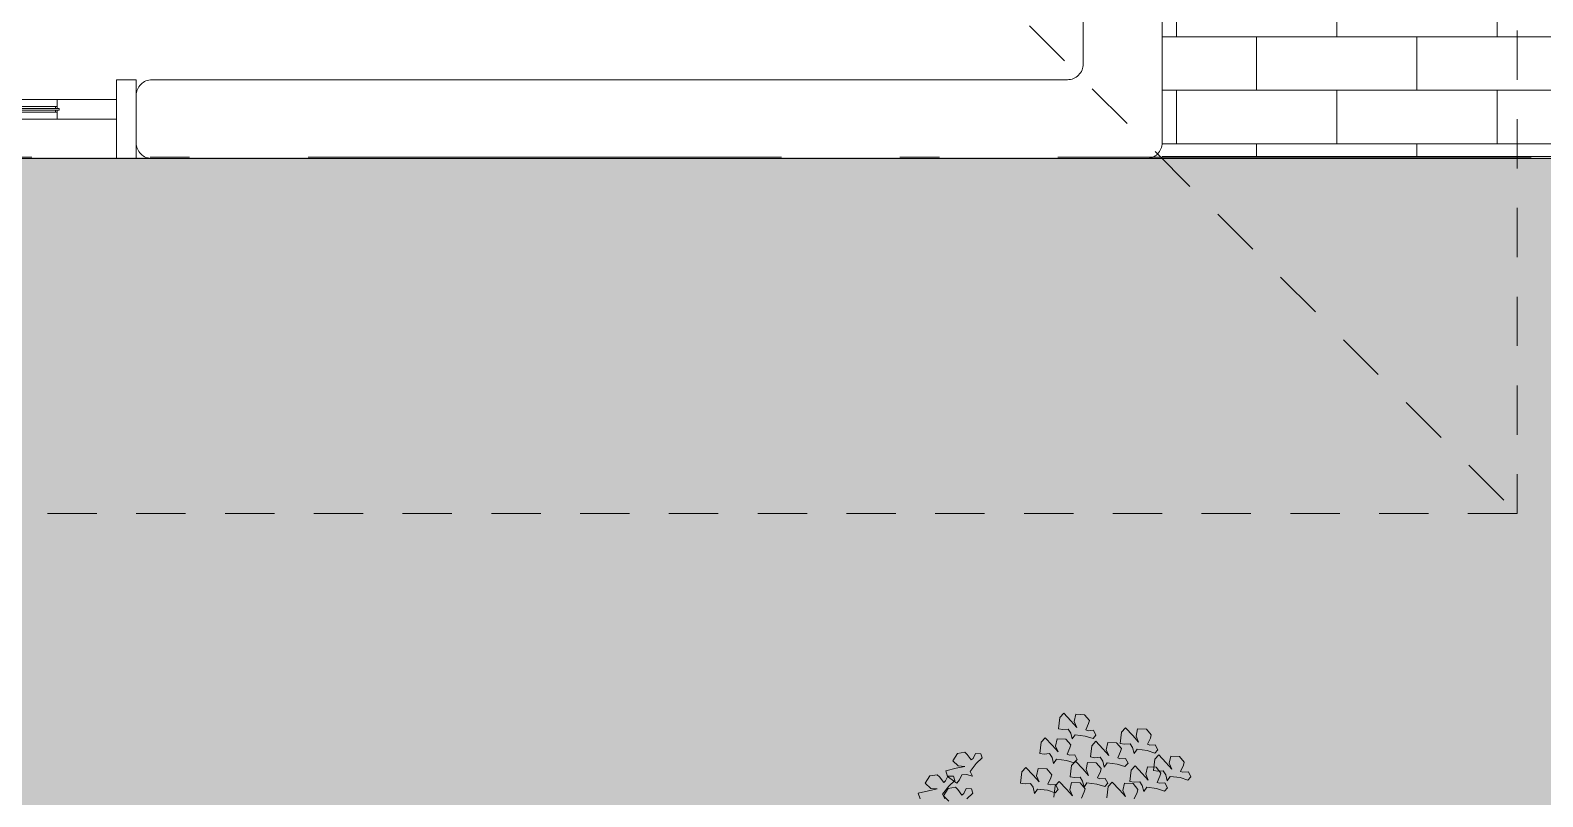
# Model space of a CAD drawing. Header units: metres. Extents: x 8 to 2416, y -346 to 476.
# Drawn here: x 33.083 to 36.916, y 31.336 to 33.279 of the extents above; entities that cross this region are included whole.
import ezdxf

# ---------------------------------------------------------------- set-up
doc = ezdxf.new("R2010")
doc.units = ezdxf.units.M
for name, pattern in [('0', [0]), ('ACAD_ISO10W100', [18, 12, -3, 0, -3]), ('HIDDEN2', [0.1875, 0.125, -0.0625])]:
    doc.linetypes.add(name, pattern=pattern)
doc.layers.get('0').update_dxf_attribs({"color": 250, "linetype": '0', "lineweight": 20})
for name, color, linetype, lineweight in [('A-DOOR', 35, 'Continuous', 5), ('A-WALL', 250, 'Continuous', 20), ('ARBOLES', 86, 'Continuous', 0), ('baños', 140, 'Continuous', 0), ('piso', 253, 'Continuous', 0)]:
    doc.layers.add(name, color=color, linetype=linetype, lineweight=lineweight)
for name, color, linetype, lineweight, true_color in [('grama', 7, 'Continuous', 0, 0x698c45), ('SOLAR', 7, 'ACAD_ISO10W100', 9, 0xff1414), ('Techos 1', 7, 'HIDDEN2', 9, 0x42391a)]:
    doc.layers.add(name, color=color, linetype=linetype, lineweight=lineweight, true_color=true_color)
doc.layers.add('hatch piso', color=253, linetype='Continuous', lineweight=0, transparency=0.7)

# ---------------------------------------------------------------- blocks, each defined once
blk = doc.blocks.new('TREES')
at = {"layer": 'ARBOLES', "color": 252, "true_color": 0x8da178}
for p, q in [((-0.0247, 0.1708), (-0.0249, 0.1609)), ((-0.0216, 0.1749), (-0.0247, 0.1708)), ((-0.0149, 0.1689), (-0.0216, 0.1749)), ((-0.0111, 0.1749), (-0.0119, 0.1685)), ((-0.0036, 0.1753), (-0.0111, 0.1749)), ((0.001, 0.1708), (-0.0036, 0.1753)), ((0.0005, 0.168), (0.001, 0.1708)), ((-0.0249, 0.1609), (-0.0211, 0.1607)), ((-0.0211, 0.1607), (-0.0164, 0.1615)), ((-0.0164, 0.1615), (-0.014, 0.1584)), ((-0.0092, 0.1637), (-0.0149, 0.1689)), ((-0.014, 0.1584), (-0.0122, 0.1534)), ((-0.0122, 0.1534), (-0.01, 0.1573)), ((-0.0119, 0.1685), (-0.0092, 0.1637)), ((-0.01, 0.1573), (-0.0014, 0.157)), ((-0.0014, 0.157), (0.0056, 0.1556)), ((-0.0013, 0.1624), (0.0005, 0.168)), ((0.0007, 0.1618), (-0.0013, 0.1624)), ((0.0053, 0.1626), (0.0007, 0.1618)), ((0.0079, 0.1586), (0.0053, 0.1626)), ((0.0056, 0.1556), (0.0079, 0.1586)), ((0.0296, 0.1633), (0.0294, 0.1534)), ((0.0327, 0.1673), (0.0296, 0.1633)), ((0.0395, 0.1614), (0.0327, 0.1673)), ((0.0451, 0.1561), (0.0395, 0.1614)), ((0.0432, 0.1674), (0.0424, 0.161)), ((0.0424, 0.161), (0.0451, 0.1561)), ((0.0507, 0.1678), (0.0432, 0.1674)), ((0.0553, 0.1633), (0.0507, 0.1678)), ((0.053, 0.1549), (0.0549, 0.1605)), ((0.0549, 0.1605), (0.0553, 0.1633)), ((-0.0387, 0.1482), (-0.0389, 0.1384)), ((-0.0356, 0.1523), (-0.0387, 0.1482)), ((-0.0289, 0.1464), (-0.0356, 0.1523)), ((-0.0232, 0.1411), (-0.0289, 0.1464)), ((-0.0252, 0.1524), (-0.026, 0.146)), ((-0.026, 0.146), (-0.0232, 0.1411)), ((-0.0176, 0.1528), (-0.0252, 0.1524)), ((-0.013, 0.1482), (-0.0176, 0.1528)), ((-0.0154, 0.1398), (-0.0135, 0.1455)), ((-0.0135, 0.1455), (-0.013, 0.1482)), ((0.0051, 0.1492), (0.0049, 0.1394)), ((0.0082, 0.1533), (0.0051, 0.1492)), ((0.0149, 0.1473), (0.0082, 0.1533)), ((0.0206, 0.1421), (0.0149, 0.1473)), ((0.0187, 0.1533), (0.0178, 0.1469)), ((0.0178, 0.1469), (0.0206, 0.1421)), ((0.0262, 0.1537), (0.0187, 0.1533)), ((0.0308, 0.1492), (0.0262, 0.1537)), ((0.0284, 0.1408), (0.0303, 0.1464)), ((0.0294, 0.1534), (0.0332, 0.1532)), ((0.0303, 0.1464), (0.0308, 0.1492)), ((0.0332, 0.1532), (0.0379, 0.154)), ((0.0379, 0.154), (0.0403, 0.1509)), ((0.0403, 0.1509), (0.0422, 0.1459)), ((0.0422, 0.1459), (0.0443, 0.1498)), ((0.0443, 0.1498), (0.053, 0.1495)), ((0.055, 0.1543), (0.053, 0.1549)), ((0.053, 0.1495), (0.0599, 0.148)), ((0.0596, 0.1551), (0.055, 0.1543)), ((0.0622, 0.1511), (0.0596, 0.1551)), ((0.0599, 0.148), (0.0622, 0.1511)), ((0.0634, 0.1467), (0.0603, 0.1426)), ((0.0701, 0.1407), (0.0634, 0.1467)), ((0.0739, 0.1467), (0.073, 0.1404)), ((0.0814, 0.1471), (0.0739, 0.1467)), ((0.086, 0.1426), (0.0814, 0.1471)), ((-0.1096, 0.1317), (-0.1131, 0.125)), ((-0.1034, 0.1334), (-0.1096, 0.1317)), ((-0.1013, 0.1316), (-0.1034, 0.1334)), ((-0.0973, 0.1272), (-0.1013, 0.1316)), ((-0.0942, 0.133), (-0.0958, 0.1286)), ((-0.0895, 0.1333), (-0.0942, 0.133)), ((-0.088, 0.1298), (-0.0895, 0.1333)), ((-0.0389, 0.1384), (-0.0351, 0.1382)), ((-0.0351, 0.1382), (-0.0305, 0.139)), ((-0.0305, 0.139), (-0.028, 0.1359)), ((-0.028, 0.1359), (-0.0262, 0.1308)), ((-0.0262, 0.1308), (-0.024, 0.1348)), ((-0.024, 0.1348), (-0.0154, 0.1345)), ((-0.0134, 0.1393), (-0.0154, 0.1398)), ((-0.0154, 0.1345), (-0.0085, 0.133)), ((-0.0088, 0.1401), (-0.0134, 0.1393)), ((-0.0076, 0.1345), (-0.0107, 0.1304)), ((-0.0062, 0.1361), (-0.0088, 0.1401)), ((-0.0085, 0.133), (-0.0062, 0.1361)), ((-0.0008, 0.1285), (-0.0076, 0.1345)), ((0.0029, 0.1345), (0.0021, 0.1282)), ((0.0104, 0.1349), (0.0029, 0.1345)), ((0.0049, 0.1394), (0.0087, 0.1391)), ((0.0087, 0.1391), (0.0133, 0.1399)), ((0.015, 0.1304), (0.0104, 0.1349)), ((0.0133, 0.1399), (0.0158, 0.1368)), ((0.0158, 0.1368), (0.0176, 0.1318)), ((0.0176, 0.1318), (0.0198, 0.1357)), ((0.0198, 0.1357), (0.0284, 0.1354)), ((0.0304, 0.1402), (0.0284, 0.1408)), ((0.0284, 0.1354), (0.0353, 0.134)), ((0.0351, 0.141), (0.0304, 0.1402)), ((0.0377, 0.137), (0.0351, 0.141)), ((0.0353, 0.134), (0.0377, 0.137)), ((0.041, 0.1313), (0.0408, 0.1215)), ((0.0441, 0.1354), (0.041, 0.1313)), ((0.0508, 0.1295), (0.0441, 0.1354)), ((0.0546, 0.1355), (0.0538, 0.1291)), ((0.0621, 0.1359), (0.0546, 0.1355)), ((0.0603, 0.1426), (0.0601, 0.1328)), ((0.0601, 0.1328), (0.0639, 0.1326)), ((0.0667, 0.1313), (0.0621, 0.1359)), ((0.0639, 0.1326), (0.0685, 0.1334)), ((0.0662, 0.1286), (0.0667, 0.1313)), ((0.0685, 0.1334), (0.071, 0.1302)), ((0.0758, 0.1355), (0.0701, 0.1407)), ((0.073, 0.1404), (0.0758, 0.1355)), ((0.0836, 0.1342), (0.0855, 0.1399)), ((0.0856, 0.1337), (0.0836, 0.1342)), ((0.0855, 0.1399), (0.086, 0.1426)), ((0.0903, 0.1345), (0.0856, 0.1337)), ((0.0929, 0.1305), (0.0903, 0.1345)), ((-0.1097, 0.1188), (-0.1183, 0.1159)), ((-0.1131, 0.125), (-0.108, 0.1211)), ((-0.1024, 0.1211), (-0.1097, 0.1188)), ((-0.108, 0.1211), (-0.1024, 0.1211)), ((-0.0958, 0.1286), (-0.0973, 0.1272)), ((-0.0973, 0.1172), (-0.0927, 0.1245)), ((-0.0927, 0.1245), (-0.088, 0.1298)), ((-0.0528, 0.121), (-0.053, 0.1112)), ((-0.0497, 0.1251), (-0.0528, 0.121)), ((-0.0429, 0.1192), (-0.0497, 0.1251)), ((-0.0372, 0.1139), (-0.0429, 0.1192)), ((-0.0392, 0.1252), (-0.04, 0.1188)), ((-0.04, 0.1188), (-0.0372, 0.1139)), ((-0.0316, 0.1256), (-0.0392, 0.1252)), ((-0.027, 0.121), (-0.0316, 0.1256)), ((-0.0294, 0.1126), (-0.0275, 0.1183)), ((-0.0275, 0.1183), (-0.027, 0.121)), ((-0.0107, 0.1304), (-0.0109, 0.1206)), ((-0.0109, 0.1206), (-0.0071, 0.1204)), ((-0.0071, 0.1204), (-0.0024, 0.1212)), ((-0.0024, 0.1212), (0, 0.118)), ((0.0048, 0.1233), (-0.0008, 0.1285)), ((0, 0.118), (0.0019, 0.113)), ((0.0021, 0.1282), (0.0048, 0.1233)), ((0.0127, 0.122), (0.0146, 0.1276)), ((0.0147, 0.1214), (0.0127, 0.122)), ((0.0146, 0.1276), (0.015, 0.1304)), ((0.0193, 0.1222), (0.0147, 0.1214)), ((0.0219, 0.1182), (0.0193, 0.1222)), ((0.0196, 0.1152), (0.0219, 0.1182)), ((0.0257, 0.1195), (0.0226, 0.1154)), ((0.0324, 0.1135), (0.0257, 0.1195)), ((0.0362, 0.1195), (0.0354, 0.1131)), ((0.0437, 0.1199), (0.0362, 0.1195)), ((0.0408, 0.1215), (0.0446, 0.1213)), ((0.0483, 0.1154), (0.0437, 0.1199)), ((0.0446, 0.1213), (0.0493, 0.1221)), ((0.0493, 0.1221), (0.0517, 0.119)), ((0.0565, 0.1242), (0.0508, 0.1295)), ((0.0517, 0.119), (0.0535, 0.1139)), ((0.0535, 0.1139), (0.0557, 0.1179)), ((0.0538, 0.1291), (0.0565, 0.1242)), ((0.0557, 0.1179), (0.0643, 0.1176)), ((0.0643, 0.1176), (0.0713, 0.1161)), ((0.0644, 0.1229), (0.0662, 0.1286)), ((0.0664, 0.1224), (0.0644, 0.1229)), ((0.071, 0.1232), (0.0664, 0.1224)), ((0.071, 0.1302), (0.0728, 0.1252)), ((0.0736, 0.1192), (0.071, 0.1232)), ((0.0713, 0.1161), (0.0736, 0.1192)), ((0.0728, 0.1252), (0.075, 0.1291)), ((0.075, 0.1291), (0.0836, 0.1289)), ((0.0836, 0.1289), (0.0905, 0.1274)), ((0.0905, 0.1274), (0.0929, 0.1305)), ((-0.1316, 0.1101), (-0.135, 0.1034)), ((-0.1253, 0.1118), (-0.1316, 0.1101)), ((-0.1232, 0.1101), (-0.1253, 0.1118)), ((-0.1192, 0.1056), (-0.1232, 0.1101)), ((-0.1178, 0.1071), (-0.1192, 0.1056)), ((-0.1183, 0.1159), (-0.1163, 0.1112)), ((-0.1161, 0.1115), (-0.1178, 0.1071)), ((-0.1163, 0.1112), (-0.1079, 0.1061)), ((-0.1114, 0.1117), (-0.1161, 0.1115)), ((-0.1146, 0.1029), (-0.1099, 0.1082)), ((-0.1099, 0.1082), (-0.1114, 0.1117)), ((-0.1079, 0.1061), (-0.1058, 0.1093)), ((-0.1058, 0.1093), (-0.1041, 0.1137)), ((-0.1041, 0.1137), (-0.1002, 0.1142)), ((-0.1002, 0.1142), (-0.0949, 0.1133)), ((-0.0949, 0.1133), (-0.0973, 0.1172)), ((-0.053, 0.1112), (-0.0491, 0.111)), ((-0.0491, 0.111), (-0.0445, 0.1118)), ((-0.0445, 0.1118), (-0.042, 0.1087)), ((-0.042, 0.1087), (-0.0402, 0.1036)), ((-0.0402, 0.1036), (-0.0381, 0.1075)), ((-0.0381, 0.1075), (-0.0294, 0.1073)), ((-0.0274, 0.1121), (-0.0294, 0.1126)), ((-0.0294, 0.1073), (-0.0225, 0.1058)), ((-0.0228, 0.1129), (-0.0274, 0.1121)), ((-0.023, 0.1116), (-0.0232, 0.1018)), ((-0.0199, 0.1157), (-0.023, 0.1116)), ((-0.0202, 0.1089), (-0.0228, 0.1129)), ((-0.0225, 0.1058), (-0.0202, 0.1089)), ((-0.0131, 0.1098), (-0.0199, 0.1157)), ((-0.0074, 0.1045), (-0.0131, 0.1098)), ((-0.0094, 0.1158), (-0.0102, 0.1094)), ((-0.0102, 0.1094), (-0.0074, 0.1045)), ((-0.0018, 0.1162), (-0.0094, 0.1158)), ((0.0028, 0.1116), (-0.0018, 0.1162)), ((0.0004, 0.1032), (0.0023, 0.1089)), ((0.0019, 0.113), (0.004, 0.1169)), ((0.0023, 0.1089), (0.0028, 0.1116)), ((0.004, 0.1169), (0.0127, 0.1166)), ((0.0127, 0.1166), (0.0196, 0.1152)), ((0.0226, 0.1154), (0.0224, 0.1055)), ((0.0381, 0.1083), (0.0324, 0.1135)), ((0.0354, 0.1131), (0.0381, 0.1083)), ((0.046, 0.107), (0.0478, 0.1126)), ((0.0478, 0.1126), (0.0483, 0.1154)), ((-0.1317, 0.0972), (-0.1402, 0.0943)), ((-0.1402, 0.0943), (-0.1382, 0.0896)), ((-0.135, 0.1034), (-0.1299, 0.0995)), ((-0.1243, 0.0995), (-0.1317, 0.0972)), ((-0.1299, 0.0995), (-0.1243, 0.0995)), ((-0.1192, 0.0956), (-0.1146, 0.1029)), ((-0.1169, 0.0917), (-0.1192, 0.0956)), ((-0.1149, 0.1008), (-0.1183, 0.094)), ((-0.1183, 0.094), (-0.1132, 0.0901)), ((-0.1087, 0.1025), (-0.1149, 0.1008)), ((-0.1065, 0.1007), (-0.1087, 0.1025)), ((-0.1026, 0.0962), (-0.1065, 0.1007)), ((-0.1011, 0.0977), (-0.1026, 0.0962)), ((-0.0995, 0.1021), (-0.1011, 0.0977)), ((-0.0947, 0.1023), (-0.0995, 0.1021)), ((-0.098, 0.0935), (-0.0932, 0.0988)), ((-0.0932, 0.0988), (-0.0947, 0.1023))]:
    blk.add_line(p, q, dxfattribs=at)
blk = doc.blocks.new('A$Cc6a1f6da')
at = {"layer": 'A-DOOR'}
for p, q in [((0.05, 0.1643), (0.2, 0.1643)), ((0.05, 0.1143), (0.05, 0.1643)), ((0.2, 0.1418), (0.2, 0.1643)), ((0.2, 0.1643), (0.6512, 0.1643)), ((0.625, 0.1418), (0.625, 0.1643)), ((0.775, 0.1643), (0.625, 0.1643)), ((0.775, 0.1643), (0.775, 0.1143)), ((0.775, 0.1143), (0.775, 0.1643)), ((2.025, 0.1643), (2.025, 0.1143)), ((2.025, 0.1643), (2.175, 0.1643)), ((2.025, 0.1143), (2.025, 0.1643)), ((2.6, 0.1643), (2.1488, 0.1643)), ((2.175, 0.1418), (2.175, 0.1643)), ((2.6, 0.1418), (2.6, 0.1643)), ((2.75, 0.1643), (2.6, 0.1643)), ((2.75, 0.1143), (2.75, 0.1643)), ((0.195, 0.1368), (0.195, 0.1418)), ((0.195, 0.1418), (0.63, 0.1418)), ((0.195, 0.1368), (0.63, 0.1368)), ((0.205, 0.1466), (0.2, 0.1466)), ((0.2, 0.1368), (0.2, 0.1143)), ((0.205, 0.1321), (0.2, 0.1321)), ((0.205, 0.1466), (0.205, 0.1418)), ((0.205, 0.1466), (0.62, 0.1466)), ((0.205, 0.1321), (0.205, 0.1368)), ((0.62, 0.1321), (0.205, 0.1321)), ((0.62, 0.1466), (0.625, 0.1466)), ((0.62, 0.1466), (0.62, 0.1418)), ((0.62, 0.1321), (0.62, 0.1368)), ((0.62, 0.1321), (0.625, 0.1321)), ((0.625, 0.1368), (0.625, 0.1143)), ((0.63, 0.1368), (0.63, 0.1418)), ((1.1675, 0.1398), (1.1675, 0.1047)), ((1.1825, 0.1047), (1.1825, 0.1495)), ((1.6175, 0.1047), (1.6175, 0.1495)), ((1.6325, 0.1398), (1.6325, 0.1047)), ((2.605, 0.1418), (2.17, 0.1418)), ((2.17, 0.1368), (2.17, 0.1418)), ((2.605, 0.1368), (2.17, 0.1368)), ((2.18, 0.1466), (2.175, 0.1466)), ((2.175, 0.1368), (2.175, 0.1143)), ((2.18, 0.1321), (2.175, 0.1321)), ((2.595, 0.1466), (2.18, 0.1466)), ((2.18, 0.1466), (2.18, 0.1418)), ((2.18, 0.1321), (2.18, 0.1368)), ((2.18, 0.1321), (2.595, 0.1321)), ((2.595, 0.1466), (2.6, 0.1466)), ((2.595, 0.1466), (2.595, 0.1418)), ((2.595, 0.1321), (2.595, 0.1368)), ((2.595, 0.1321), (2.6, 0.1321)), ((2.6, 0.1368), (2.6, 0.1143)), ((2.605, 0.1368), (2.605, 0.1418)), ((0.2, 0.1143), (0.05, 0.1143)), ((0.2, 0.1143), (0.6512, 0.1143)), ((0.4576, 0.0997), (0.6076, 0.0997)), ((0.4576, 0.0497), (0.4576, 0.0997)), ((0.6026, 0.0722), (0.6026, 0.0772)), ((0.6026, 0.0772), (1.105, 0.0772)), ((0.6076, 0.0772), (0.6076, 0.0997)), ((0.6076, 0.0997), (1.1262, 0.0997)), ((0.6126, 0.082), (0.6076, 0.082)), ((0.6126, 0.082), (0.6126, 0.0772)), ((0.6126, 0.082), (1.095, 0.082)), ((0.625, 0.1143), (0.775, 0.1143)), ((1.095, 0.082), (1.1, 0.082)), ((1.095, 0.082), (1.095, 0.0772)), ((1.1, 0.0772), (1.1, 0.0997)), ((1.25, 0.0997), (1.1, 0.0997)), ((1.105, 0.0722), (1.105, 0.0772)), ((1.25, 0.0997), (1.25, 0.0497)), ((1.25, 0.0497), (1.25, 0.0997)), ((1.55, 0.0997), (1.55, 0.0497)), ((1.55, 0.0997), (1.7, 0.0997)), ((1.55, 0.0497), (1.55, 0.0997)), ((2.1924, 0.0997), (1.6738, 0.0997)), ((2.1974, 0.0772), (1.695, 0.0772)), ((1.695, 0.0722), (1.695, 0.0772)), ((1.7, 0.0772), (1.7, 0.0997)), ((1.705, 0.082), (1.7, 0.082)), ((2.1874, 0.082), (1.705, 0.082)), ((1.705, 0.082), (1.705, 0.0772)), ((2.175, 0.1143), (2.025, 0.1143)), ((2.6, 0.1143), (2.1488, 0.1143)), ((2.1874, 0.082), (2.1924, 0.082)), ((2.1874, 0.082), (2.1874, 0.0772)), ((2.1924, 0.0772), (2.1924, 0.0997)), ((2.3424, 0.0997), (2.1924, 0.0997)), ((2.1974, 0.0722), (2.1974, 0.0772)), ((2.3424, 0.0497), (2.3424, 0.0997)), ((2.6, 0.1143), (2.75, 0.1143)), ((0.6076, 0.0497), (0.4576, 0.0497)), ((0.6026, 0.0722), (1.105, 0.0722)), ((0.6076, 0.0722), (0.6076, 0.0497)), ((0.6126, 0.0675), (0.6076, 0.0675)), ((0.6076, 0.0497), (1.1262, 0.0497)), ((0.6126, 0.0675), (0.6126, 0.0722)), ((1.095, 0.0675), (0.6126, 0.0675)), ((1.095, 0.0675), (1.095, 0.0722)), ((1.095, 0.0675), (1.1, 0.0675)), ((1.1, 0.0722), (1.1, 0.0497)), ((1.1, 0.0497), (1.25, 0.0497)), ((1.1675, 0.0097), (1.1675, 0.0447)), ((1.1825, 0.0447), (1.1825, 0)), ((1.7, 0.0497), (1.55, 0.0497)), ((1.6175, 0.0447), (1.6175, 0)), ((1.6325, 0.0097), (1.6325, 0.0447)), ((2.1924, 0.0497), (1.6738, 0.0497)), ((2.13, 0.0722), (1.695, 0.0722)), ((1.7, 0.0722), (1.7, 0.0497)), ((1.705, 0.0675), (1.7, 0.0675)), ((1.705, 0.0675), (1.705, 0.0722)), ((1.705, 0.0675), (2.1874, 0.0675)), ((2.1874, 0.0675), (2.1874, 0.0722)), ((2.1874, 0.0675), (2.1924, 0.0675)), ((2.1924, 0.0722), (2.1924, 0.0497)), ((2.1924, 0.0497), (2.3424, 0.0497))]:
    blk.add_line(p, q, dxfattribs=at)
for points in [[(0.05, 0.2143), (0, 0.2143), (0, 0.0143), (0.05, 0.0143)], [(2.75, 0.2143), (2.8, 0.2143), (2.8, 0.0143), (2.75, 0.0143)], [(1.1825, 0.1495), (1.1825, 0.1398), (1.0852, 0.1398), (1.0852, 0.1495)], [(1.6175, 0.1495), (1.6175, 0.1398), (1.7148, 0.1398), (1.7148, 0.1495)], [(1.1997, 0.0997), (1.1503, 0.0997), (1.1503, 0.1047), (1.1997, 0.1047)], [(1.6003, 0.0997), (1.6497, 0.0997), (1.6497, 0.1047), (1.6003, 0.1047)], [(1.1997, 0.0497), (1.1503, 0.0497), (1.1503, 0.0447), (1.1997, 0.0447)], [(1.6003, 0.0497), (1.6497, 0.0497), (1.6497, 0.0447), (1.6003, 0.0447)], [(1.1825, 0), (1.1825, 0.0096), (1.0852, 0.0096), (1.0852, 0)], [(1.6175, 0), (1.6175, 0.0096), (1.7148, 0.0096), (1.7148, 0)]]:
    blk.add_lwpolyline(points, close=True, dxfattribs=at)
at = {"layer": 'piso'}
blk.add_line((0.05, 0.0143), (2.75, 0.0143), dxfattribs=at)
blk = doc.blocks.new('PL BASE 1N NASAS 09')
at = {"layer": 'A-WALL'}
blk.add_lwpolyline([(-114.6711, -55.0497), (-116.9911, -55.0497, 0.414214), (-117.0311, -55.0897), (-117.0311, -55.2097, 0.414214), (-116.9911, -55.2497), (-114.4711, -55.2497, 0.414214), (-114.4311, -55.2097), (-114.4311, -54.8897, 0.414214), (-114.4711, -54.8497), (-114.5911, -54.8497, 0.414214), (-114.6311, -54.8897), (-114.6311, -55.0097, -0.414214)], format="xyb", close=True, dxfattribs=at)
at = {"layer": 'piso'}
for p, q in [((-117.0329, -55.2497), (-116.9911, -55.2497)), ((-114.4711, -55.2497), (-106.3911, -55.2497))]:
    blk.add_line(p, q, dxfattribs=at)
at = {"layer": 'Techos 1'}
for p, q in [((-113.5311, -47.9497), (-113.5311, -56.1497)), ((-117.6311, -52.0497), (-113.5311, -56.1497)), ((-113.5311, -56.1497), (-123.3311, -56.1498))]:
    blk.add_line(p, q, dxfattribs=at)
at = {"color": 1}
blk.add_blockref('A$Cc6a1f6da', (-119.8311, -55.2641), dxfattribs=at)
blk = doc.blocks.new('PL MUEBLES 1N NASAS 09')
at = {"layer": 'hatch piso'}
h = blk.add_hatch(dxfattribs=at)
h.set_pattern_fill('AR-BRSTD', color=256, scale=0.002)
h.set_pattern_definition([(0, (-12.57728, 39.359), (0, 0.1354836), []), (90, (-12.57728, 39.359), (-0.2032, 0.1354836), [0.1354836, -0.1354836])])
h.paths.add_polyline_path([(47.8305, 32.959), (47.8305, 34.559), (50.4305, 34.559), (50.4305, 34.759), (55.8305, 34.759), (55.8291, 32.959)])
at = {"layer": 'baños'}
blk.add_blockref('PL BASE 1N NASAS 09', (162.2615, 88.2033), dxfattribs=at)

msp = doc.modelspace()

# ---------------------------------------------------------------- hatches: boundary and pattern name
at = {"layer": 'grama', "transparency": 33554495}
h = msp.add_hatch(color=256, dxfattribs=at)
h.dxf.hatch_style = 1
edge = h.paths.add_edge_path()
edge.add_line((80.8091, 57.9566), (21.0607, 57.947))
edge.add_line((21.0607, 57.947), (21.0385, 56.947))
edge.add_line((21.0385, 56.947), (37.3509, 56.9496))
edge.add_arc((37.351, 56.3496), 0.6, 0.0092, 90.0092, ccw=False)
edge.add_line((37.951, 56.3497), (37.9514, 53.9497))
edge.add_arc((37.3514, 53.9496), 0.6, -89.9908, 0.0092, ccw=False)
edge.add_line((37.3515, 53.3496), (36.0515, 53.3494))
edge.add_arc((36.0515, 53.0494), 0.3, 90.0092, 180.0139)
edge.add_line((35.7515, 53.0493), (35.7516, 52.9481))
edge.add_line((35.7516, 52.9481), (52.3266, 52.9536))
edge.add_line((52.3266, 52.9536), (52.3266, 53.2536))
edge.add_line((52.3266, 53.2536), (62.2016, 53.2536))
edge.add_line((62.2016, 53.2536), (62.2016, 47.4481))
edge.add_line((62.2016, 47.4481), (63.2016, 47.4481))
edge.add_line((63.2016, 47.4481), (63.2016, 53.2549))
edge.add_line((63.2016, 53.2549), (70.7634, 53.2529))
edge.add_line((70.7634, 53.2529), (70.7634, 47.7461))
edge.add_line((70.7634, 47.7461), (71.3634, 47.7481))
edge.add_line((71.3634, 47.7481), (71.3634, 38.1618))
edge.add_line((71.3634, 38.1618), (70.7634, 38.1624))
edge.add_line((70.7634, 38.1624), (70.7634, 32.6542))
edge.add_line((70.7634, 32.6542), (63.2016, 32.6549))
edge.add_line((63.2016, 32.6549), (63.2016, 38.459))
edge.add_line((63.2016, 38.459), (62.2016, 38.459))
edge.add_line((62.2016, 38.459), (62.1891, 32.6536))
edge.add_line((62.1891, 32.6536), (52.3266, 32.6536))
edge.add_line((52.3266, 32.6536), (52.3266, 32.9536))
edge.add_line((52.3266, 32.9536), (27.9516, 32.959))
edge.add_line((27.9516, 32.959), (27.9516, 39.359))
edge.add_line((27.9516, 39.359), (26.8226, 39.359))
edge.add_line((26.8226, 39.359), (26.8226, 40.259))
edge.add_line((26.8226, 40.259), (26.4226, 40.259))
edge.add_line((26.4226, 40.259), (26.4226, 45.6481))
edge.add_line((26.4226, 45.6481), (26.8226, 45.6481))
edge.add_line((26.8226, 45.6481), (26.8226, 46.5481))
edge.add_line((26.8226, 46.5481), (27.9516, 46.5481))
edge.add_line((27.9516, 46.5481), (27.9516, 52.9481))
edge.add_line((27.9516, 52.9481), (28.1515, 52.9481))
edge.add_line((28.1515, 52.9481), (28.1515, 53.0481))
edge.add_arc((27.8515, 53.0481), 0.3, 0.0092, 90.0092)
edge.add_line((27.8515, 53.3481), (25.1634, 53.3476))
edge.add_arc((25.1635, 52.5476), 0.8, 90.0092, 198.7971)
edge.add_arc((-3.0236, 42.9535), 28.9752, -26.20209, 18.79711, ccw=False)
edge.add_arc((21.1796, 31.043), 2, 270, 333.7979, ccw=False)
edge.add_line((21.1796, 29.043), (20.4196, 29.043))
edge.add_line((20.4196, 29.043), (20.3955, 27.9576))
edge.add_line((20.3955, 27.9576), (80.305, 27.9575))
edge.add_line((80.305, 27.9575), (80.8091, 57.9566))

# ---------------------------------------------------------------- linework, layer by layer
at = {"layer": 'piso'}
msp.add_line((35.9516, 32.959), (43.9501, 32.959), dxfattribs=at)
at = {"layer": 'SOLAR', "ltscale": 0.1}
msp.add_lwpolyline([(65.3869, 32.9575), (27.5082, 32.9576), (27.9516, 52.9481), (65.7229, 52.9542)], close=True, dxfattribs=at)

# ---------------------------------------------------------------- block references
msp.add_blockref('PL MUEBLES 1N NASAS 09', (-11.8789, 0))
at = {"layer": 'ARBOLES', "xscale": 2.935254890295517, "yscale": 2.935254890295517, "zscale": 2.935254890295517, "rotation": 354.6252016265699}
msp.add_blockref('TREES', (35.7172, 31.0307), dxfattribs=at)

doc.saveas('drawing.dxf')
